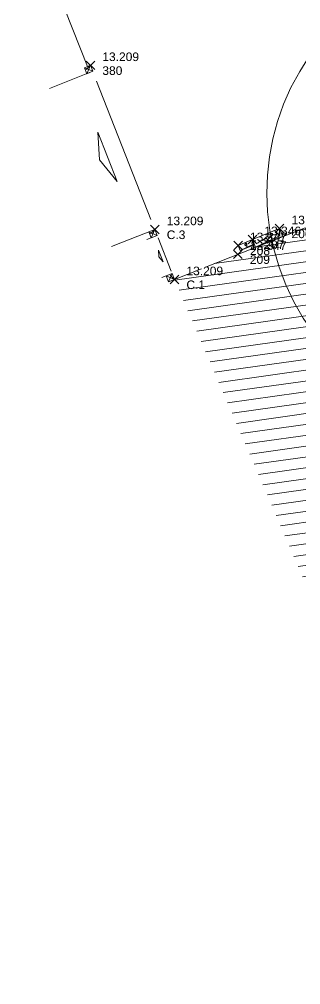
# Model space of a CAD drawing. Header units: metres. Extents: x 1223562 to 1223801, y 7191360 to 7191620.
# Drawn here: x 1223750.26 to 1223756.81, y 7191559.66 to 7191582.11 of the extents above; entities that cross this region are included whole.
import ezdxf

# ---------------------------------------------------------------- set-up
doc = ezdxf.new("R2010")
doc.units = ezdxf.units.M
doc.header["$PDMODE"] = 3
doc.header["$PDSIZE"] = 0.1
doc.linetypes.add('RL_1105', pattern=[2.5, 2.5, 0])
doc.linetypes.add('Socle_Continu', pattern=[2.5, 2.5, 0])
for name, color, linetype, lineweight in [('BATIH_SCS', 201, 'Socle_Continu', 13), ('CLOTU_SCS', 212, 'Socle_Continu', 13), ('ELECT_SCS', 1, 'Socle_Continu', 13), ('GAZFL_SCS', 40, 'Socle_Continu', 13), ('JARDI_SCS', 82, 'Socle_Continu', 13), ('SIGTA_SCI', 7, 'Socle_Continu', 13), ('SIGTM_SCI', 1, 'Socle_Continu', 13), ('SIGTO_SCI', 255, 'Socle_Continu', 13)]:
    doc.layers.add(name, color=color, linetype=linetype, lineweight=lineweight)
doc.layers.add('BATIM_SCS', color=7, linetype='Socle_Continu', lineweight=13, true_color=0xdf7fff)
doc.styles.get("Standard").update_dxf_attribs({"font": 'arial.ttf'})
doc.styles.add('Style_1', font='WINGDNG2.TTF')
doc.linetypes.add('SL_1143', pattern='A,0.5,0,["¢",Style_1,S=0.1,R=0,X=0.2,Y=-0.065],0.5', length=1)

# ---------------------------------------------------------------- blocks, each defined once
blk = doc.blocks.new('TP_1202')
at = {"layer": 'JARDI_SCS', "linetype": 'Socle_Continu', "flags": 128}
blk.add_lwpolyline([(0.3101, -0.3354, 0.396139), (0.3553, 0.2812), (0.1772, 0.2506), (0.2638, 0.3665, 1.3671), (0.0084, -0.4525), (0.0084, -0.2556), (0.09, -0.4455, 0.10638), (0.2645, -0.3725), (0.1772, -0.2556)], format="xyb", close=True, dxfattribs=at)
at = {"layer": 'JARDI_SCS', "linetype": 'Socle_Continu', "flags": 9}
for tag, p in [('ID', (1.0001, 0.2274)), ('NATURE', (1.0001, -0.0939)), ('FAMILLE', (1.0001, -0.4152)), ('CALQUE', (1.0001, -0.7365)), ('PCRS', (1.0001, -1.0577))]:
    blk.add_attdef(tag, p, '', height=0.2, dxfattribs=at)
blk = doc.blocks.new('YP_1521')
at = {"layer": 'SIGTO_SCI', "color": 7, "linetype": 'Socle_Continu'}
blk.add_point((0, 0), dxfattribs=at)
at = {"layer": 'SIGTA_SCI', "linetype": 'Socle_Continu'}
blk.add_attdef('ALT', (0.278, 0.099), '', height=0.2, dxfattribs=at)
at = {"layer": 'SIGTA_SCI', "linetype": 'Socle_Continu', "flags": 9}
blk.add_attdef('CALQUE_ALT', (1.69, -1.18), '', height=0.2, dxfattribs=at)
at = {"layer": 'SIGTM_SCI', "linetype": 'Socle_Continu'}
blk.add_attdef('MAT', (0.278, -0.223), '', height=0.2, dxfattribs=at)
at = {"layer": 'SIGTM_SCI', "linetype": 'Socle_Continu', "flags": 9}
blk.add_attdef('CALQUE_MAT', (1.69, -1.501), '', height=0.2, dxfattribs=at)
at = {"layer": 'SIGTO_SCI', "linetype": 'Socle_Continu', "flags": 9}
for tag, p in [('ID', (1.69, 0.105)), ('NATURE', (1.69, -0.216)), ('FAMILLE', (1.69, -0.538)), ('CALQUE', (1.69, -0.859)), ('PCRS', (1.69, -1.823))]:
    blk.add_attdef(tag, p, '', height=0.2, dxfattribs=at)
blk = doc.blocks.new('FP_0406')
at = {"layer": 'ELECT_SCS', "linetype": 'Socle_Continu'}
blk.add_hatch(color=256, dxfattribs=at).paths.add_polyline_path([(0, 0), (0, 0.286), (1, 0.286), (0.1, 0.229)])
at = {"layer": 'ELECT_SCS', "linetype": 'Socle_Continu', "flags": 128}
blk.add_lwpolyline([(0, 0.286), (0, 0), (1, 0), (1, 0.286)], close=True, dxfattribs=at)
at = {"layer": 'ELECT_SCS', "linetype": 'Socle_Continu'}
blk.add_lwpolyline([(0, 0), (0, 0.286), (1, 0.286), (0.1, 0.229)], close=True, dxfattribs=at)
at = {"layer": 'ELECT_SCS', "linetype": 'Socle_Continu', "flags": 128}
blk.add_lwpolyline([(0.689, 0.161), (0.466, 0.074), (0.473, 0.136), (0.314, 0.12), (0.54, 0.215), (0.526, 0.147), (0.689, 0.161)], dxfattribs=at)
at = {"layer": 'ELECT_SCS', "linetype": 'Socle_Continu', "flags": 9}
for tag, p in [('ID', (1.244, 0.678)), ('NATURE', (1.244, 0.357)), ('FAMILLE', (1.244, 0.035)), ('CALQUE', (1.244, -0.286)), ('PCRS', (1.244, -0.607))]:
    blk.add_attdef(tag, p, '', height=0.2, dxfattribs=at)
blk = doc.blocks.new('JP_0703')
at = {"layer": 'GAZFL_SCS', "linetype": 'Socle_Continu'}
blk.add_hatch(color=256, dxfattribs=at).paths.add_polyline_path([(0, 0), (0, 0.359), (1, 0.359), (0.088, 0.3)])
h = blk.add_hatch(color=256, dxfattribs=at)
edge = h.paths.add_edge_path()
edge.add_line((0.505, 0.179), (0.471, 0.106))
edge.add_line((0.471, 0.106), (0.471, 0.096))
edge.add_ellipse((0.505, 0.099), major_axis=(-0.0336, 0), ratio=0.758629, start_angle=5.44598, end_angle=174.55402)
edge.add_line((0.538, 0.096), (0.538, 0.106))
edge.add_line((0.538, 0.106), (0.505, 0.179))
at = {"layer": 'GAZFL_SCS', "linetype": 'Socle_Continu', "flags": 128}
blk.add_lwpolyline([(0, 0.359), (0, 0), (1, 0), (1, 0.359)], close=True, dxfattribs=at)
at = {"layer": 'GAZFL_SCS', "linetype": 'Socle_Continu'}
blk.add_lwpolyline([(0, 0), (0, 0.359), (1, 0.359), (0.088, 0.3)], close=True, dxfattribs=at)
blk.add_lwpolyline([(0.578, 0.106), (0.578, 0.124), (0.505, 0.281), (0.432, 0.124), (0.432, 0.106, 0.066358), (0.436, 0.095, 0.1059), (0.452, 0.076, 0.086348), (0.476, 0.064, 0.076263), (0.505, 0.059, 0.076263), (0.534, 0.064, 0.086348), (0.557, 0.076, 0.1059), (0.574, 0.095, 0.066358)], format="xyb", close=True, dxfattribs=at)
at = {"layer": 'GAZFL_SCS', "linetype": 'Socle_Continu', "flags": 9}
for tag, p in [('ID', (1.013, 0.696)), ('NATURE', (1.013, 0.374)), ('FAMILLE', (1.013, 0.053)), ('CALQUE', (1.013, -0.268)), ('PCRS', (1.013, -0.589))]:
    blk.add_attdef(tag, p, '', height=0.2, dxfattribs=at)
blk = doc.blocks.new('SP_1162')
at = {"layer": 'CLOTU_SCS', "linetype": 'Socle_Continu'}
for p, q in [((0, 0), (0.45, 0.45)), ((0, 0.45), (0.45, 0))]:
    blk.add_line(p, q, dxfattribs=at)
at = {"layer": 'CLOTU_SCS', "linetype": 'Socle_Continu', "flags": 128}
blk.add_lwpolyline([(0.45, 0), (0, 0), (0, 0.45), (0.45, 0.45)], close=True, dxfattribs=at)
at = {"layer": 'CLOTU_SCS', "linetype": 'Socle_Continu', "flags": 9}
for tag, p in [('NATURE', (1.089, -0.022)), ('ID', (1.089, 0.299)), ('CALQUE', (1.089, -0.665)), ('FAMILLE', (1.089, -0.344)), ('PCRS', (1.089, -0.986))]:
    blk.add_attdef(tag, p, '', height=0.2, dxfattribs=at)
blk = doc.blocks.new('SP_1161')
at = {"layer": 'CLOTU_SCS', "linetype": 'Socle_Continu'}
for p, q in [((0, 0), (0, 0.2745)), ((1, 0.2745), (1, 0)), ((0.5, 0.1545), (0.3438, 0.103)), ((0.6563, 0.103), (0.5, 0.1545)), ((0.3438, 0.103), (0.6563, 0.103)), ((0.0625, 0), (0.9375, 0))]:
    blk.add_line(p, q, dxfattribs=at)
at = {"layer": 'CLOTU_SCS', "linetype": 'Socle_Continu', "flags": 9}
for tag, p in [('ID', (1.3598, 0.3853)), ('NATURE', (1.3598, 0.0641)), ('FAMILLE', (1.3598, -0.2572)), ('CALQUE', (1.3598, -0.5785)), ('PCRS', (1.3598, -0.8998))]:
    blk.add_attdef(tag, p, '', height=0.2, dxfattribs=at)

msp = doc.modelspace()

# ---------------------------------------------------------------- hatches: boundary and pattern name
at = {"layer": 'BATIH_SCS', "linetype": 'Socle_Continu'}
h = msp.add_hatch(dxfattribs=at)
h.set_pattern_fill('RL_1107', color=256, angle=323, pattern_type=2)
h.set_pattern_definition([(8, (0, 0), (-0.03479327524, 0.247567017185), [])])
h.paths.add_polyline_path([(1223763.477, 7191557.008), (1223763.455, 7191560.08), (1223763.465, 7191560.092), (1223762.88, 7191562.989), (1223762.806, 7191562.959), (1223762.711, 7191563.201), (1223761.529, 7191566.205), (1223761.527, 7191566.205), (1223761.313, 7191566.749), (1223760.479, 7191568.876), (1223760.348, 7191568.825), (1223760.301, 7191568.943), (1223760.37, 7191568.971), (1223759.258, 7191571.756), (1223758.662, 7191573.248), (1223757.164, 7191577.027), (1223757.018, 7191576.994), (1223756.916, 7191577.263), (1223753.872, 7191576.059), (1223758.669, 7191564.941), (1223758.785, 7191564.986), (1223759.919, 7191562.103), (1223760.082, 7191561.688), (1223760.457, 7191559.831), (1223760.475, 7191557.266), (1223760.452, 7191557.141), (1223760.061, 7191555.441), (1223759.978, 7191555.22), (1223758.015, 7191551.635), (1223758.144, 7191551.568), (1223755.578, 7191546.63), (1223758.239, 7191545.247), (1223761.321, 7191551.174), (1223761.627, 7191551.765), (1223761.663, 7191551.747), (1223761.721, 7191551.858), (1223762.167, 7191552.716), (1223762.225, 7191552.827), (1223762.118, 7191552.882), (1223762.471, 7191553.526), (1223762.536, 7191553.501), (1223762.65, 7191553.804), (1223762.757, 7191553.779), (1223763.392, 7191556.539)])
h.paths.add_polyline_path([(1223761.791, 7191552.366), (1223761.895, 7191552.38), (1223761.84, 7191552.273)], flags=16)

# ---------------------------------------------------------------- linework, layer by layer
at = {"layer": 'BATIM_SCS', "linetype": 'RL_1105'}
msp.add_polyline3d([(1223760.37, 7191568.971, 13.277), (1223758.662, 7191573.248, 13.338), (1223757.164, 7191577.027, 13.352), (1223757.018, 7191576.994, 13.371), (1223756.916, 7191577.263, 13.357), (1223753.872, 7191576.059, 13.209)], dxfattribs=at)
at = {"layer": 'CLOTU_SCS', "linetype": 'SL_1143'}
msp.add_polyline3d([(1223750.257, 7191585.03, 13.303), (1223751.844, 7191581.013, 13.209)], dxfattribs=at)

# ---------------------------------------------------------------- block references
at = {"layer": 'CLOTU_SCS', "linetype": 'Socle_Continu'}
for name, p, xscale, yscale, zscale, rotation in [('SP_1162', (1223751.914, 7191581.04, 13.209), 0.3333340114732352, 0.3333340114732352, 0.3333340114732352, 201.5708236742008), ('SP_1161', (1223753.414, 7191577.222, 13.209), 3.952316324847155, 3.952316324847155, 3.952316324847155, 111.4464671222933), ('SP_1162', (1223753.414, 7191577.222, 13.209), 0.3333340114732352, 0.3333340114732352, 0.3333340114732352, 201.5708236742008), ('SP_1161', (1223753.817, 7191576.199, 13.209), 0.9500000006440684, 0.9500000006440684, 0.9500000006440684, 111.4552404754677), ('SP_1162', (1223753.872, 7191576.059, 13.209), 0.3333340114732352, 0.3333340114732352, 0.3333340114732352, 111.5708236742008)]:
    msp.add_blockref(name, p, dxfattribs=dict(at, xscale=xscale, yscale=yscale, zscale=zscale, rotation=rotation))
at = {"layer": 'ELECT_SCS', "linetype": 'Socle_Continu', "xscale": 0.681606558574681, "yscale": 0.681606558574681, "rotation": 201.9457666403359}
msp.add_blockref('FP_0406', (1223756.32, 7191577.243, 13.416), dxfattribs=at)
at = {"layer": 'GAZFL_SCS', "linetype": 'Socle_Continu', "xscale": 0.3629511684041437, "yscale": 0.3629511684041437, "rotation": 202.4843837703076}
msp.add_blockref('JP_0703', (1223755.688, 7191576.989, 13.346), dxfattribs=at)
at = {"layer": 'JARDI_SCS', "linetype": 'Socle_Continu', "xscale": 12.23090627231128, "yscale": 12.23090627231128}
msp.add_blockref('TP_1202', (1223761.454, 7191578.127, 13.318), dxfattribs=at)
at = {"layer": 'SIGTO_SCI', "linetype": 'Socle_Continu'}
for p, values in [((1223751.914, 7191581.04, 13.209), {'ALT': '13.209', 'MAT': '380'}), ((1223753.414, 7191577.222, 13.209), {'ALT': '13.209', 'MAT': 'C.3'}), ((1223756.32, 7191577.243, 13.416), {'ALT': '13.416', 'MAT': '206'}), ((1223755.688, 7191576.989, 13.346), {'ALT': '13.346', 'MAT': '207'}), ((1223755.353, 7191576.85, 13.347), {'ALT': '13.347', 'MAT': '208'}), ((1223755.35, 7191576.644, 13.347), {'ALT': '13.347', 'MAT': '209'}), ((1223753.872, 7191576.059, 13.209), {'ALT': '13.209', 'MAT': 'C.1'})]:
    msp.add_blockref('YP_1521', p, dxfattribs=at).add_auto_attribs(values)

doc.saveas('drawing.dxf')
